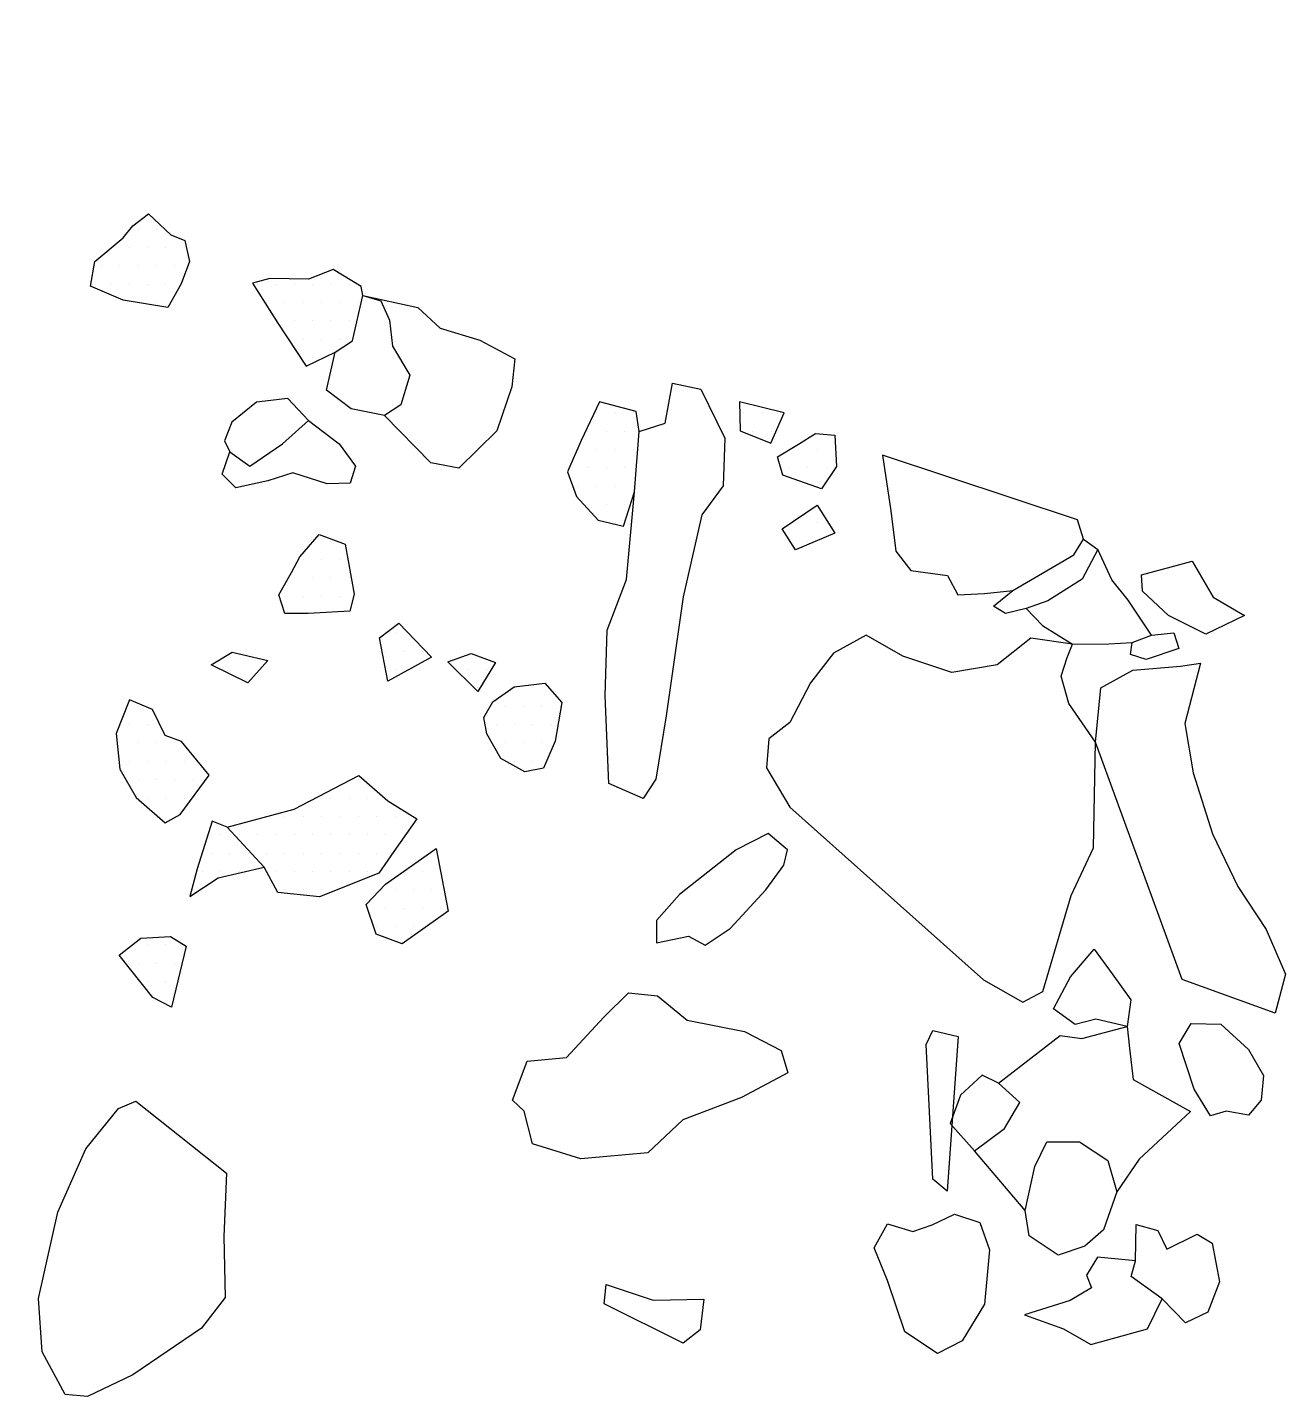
# Model space of a CAD drawing. Header units: metres. Extents: x -8.89 to -5.13, y -12.01 to -9.82.
# Drawn here: x -6.932 to -6.075, y -11.383 to -10.45 of the extents above; entities that cross this region are included whole.
import ezdxf

# ---------------------------------------------------------------- set-up
doc = ezdxf.new("R2010")
doc.units = ezdxf.units.M
doc.header["$LTSCALE"] = 25
doc.header["$MEASUREMENT"] = 0
doc.layers.get('0').update_dxf_attribs({"linetype": 'CONTINUOUS'})
doc.layers.add('STEINE', color=4, linetype='CONTINUOUS')
doc.layers.add('STEINESCHRAFF', color=4, linetype='CONTINUOUS')

# ---------------------------------------------------------------- blocks, each defined once
blk = doc.blocks.new('*X2')
at = {"color": 0}
for p, q in [((-728.75, -1045), (-728.75, -1045)), ((-727.5, -1045), (-727.5, -1045)), ((-729.375, -1046.25), (-729.375, -1046.25)), ((-728.125, -1046.25), (-728.125, -1046.25)), ((-726.875, -1046.25), (-726.875, -1046.25)), ((-728.75, -1047.5), (-728.75, -1047.5)), ((-727.5, -1047.5), (-727.5, -1047.5)), ((-726.25, -1047.5), (-726.25, -1047.5)), ((-729.375, -1048.75), (-729.375, -1048.75)), ((-728.125, -1048.75), (-728.125, -1048.75)), ((-726.875, -1048.75), (-726.875, -1048.75)), ((-728.75, -1050), (-728.75, -1050)), ((-727.5, -1050), (-727.5, -1050)), ((-726.25, -1050), (-726.25, -1050)), ((-729.375, -1051.25), (-729.375, -1051.25)), ((-728.125, -1051.25), (-728.125, -1051.25)), ((-726.875, -1051.25), (-726.875, -1051.25)), ((-728.75, -1052.5), (-728.75, -1052.5)), ((-727.5, -1052.5), (-727.5, -1052.5)), ((-702.5, -1052.5), (-702.5, -1052.5)), ((-701.25, -1052.5), (-701.25, -1052.5)), ((-703.125, -1053.75), (-703.125, -1053.75)), ((-701.875, -1053.75), (-701.875, -1053.75)), ((-700.625, -1053.75), (-700.625, -1053.75)), ((-703.75, -1055), (-703.75, -1055)), ((-702.5, -1055), (-702.5, -1055)), ((-701.25, -1055), (-701.25, -1055)), ((-705.625, -1056.25), (-705.625, -1056.25)), ((-704.375, -1056.25), (-704.375, -1056.25)), ((-703.125, -1056.25), (-703.125, -1056.25)), ((-701.875, -1056.25), (-701.875, -1056.25)), ((-700.625, -1056.25), (-700.625, -1056.25)), ((-726.25, -1057.5), (-726.25, -1057.5)), ((-725, -1057.5), (-725, -1057.5)), ((-723.75, -1057.5), (-723.75, -1057.5)), ((-706.25, -1057.5), (-706.25, -1057.5)), ((-705, -1057.5), (-705, -1057.5)), ((-703.75, -1057.5), (-703.75, -1057.5)), ((-702.5, -1057.5), (-702.5, -1057.5)), ((-726.875, -1058.75), (-726.875, -1058.75)), ((-725.625, -1058.75), (-725.625, -1058.75)), ((-724.375, -1058.75), (-724.375, -1058.75)), ((-723.125, -1058.75), (-723.125, -1058.75)), ((-721.875, -1058.75), (-721.875, -1058.75)), ((-706.875, -1058.75), (-706.875, -1058.75)), ((-705.625, -1058.75), (-705.625, -1058.75)), ((-685.625, -1058.75), (-685.625, -1058.75)), ((-684.375, -1058.75), (-684.375, -1058.75)), ((-728.75, -1060), (-728.75, -1060)), ((-727.5, -1060), (-727.5, -1060)), ((-726.25, -1060), (-726.25, -1060)), ((-725, -1060), (-725, -1060)), ((-723.75, -1060), (-723.75, -1060)), ((-722.5, -1060), (-722.5, -1060)), ((-721.25, -1060), (-721.25, -1060)), ((-686.25, -1060), (-686.25, -1060)), ((-685, -1060), (-685, -1060)), ((-683.75, -1060), (-683.75, -1060)), ((-682.5, -1060), (-682.5, -1060)), ((-726.875, -1061.25), (-726.875, -1061.25)), ((-688.125, -1061.25), (-688.125, -1061.25)), ((-686.875, -1061.25), (-686.875, -1061.25)), ((-685.625, -1061.25), (-685.625, -1061.25)), ((-684.375, -1061.25), (-684.375, -1061.25)), ((-683.125, -1061.25), (-683.125, -1061.25)), ((-688.75, -1062.5), (-688.75, -1062.5)), ((-687.5, -1062.5), (-687.5, -1062.5)), ((-686.25, -1062.5), (-686.25, -1062.5)), ((-685, -1062.5), (-685, -1062.5)), ((-683.75, -1062.5), (-683.75, -1062.5)), ((-677.5, -1062.5), (-677.5, -1062.5)), ((-676.25, -1062.5), (-676.25, -1062.5)), ((-675, -1062.5), (-675, -1062.5)), ((-673.75, -1062.5), (-673.75, -1062.5)), ((-672.5, -1062.5), (-672.5, -1062.5)), ((-671.25, -1062.5), (-671.25, -1062.5)), ((-685.625, -1063.75), (-685.625, -1063.75)), ((-684.375, -1063.75), (-684.375, -1063.75)), ((-676.875, -1063.75), (-676.875, -1063.75)), ((-675.625, -1063.75), (-675.625, -1063.75)), ((-674.375, -1063.75), (-674.375, -1063.75)), ((-673.125, -1063.75), (-673.125, -1063.75)), ((-671.875, -1063.75), (-671.875, -1063.75)), ((-670.625, -1063.75), (-670.625, -1063.75)), ((-675, -1065), (-675, -1065)), ((-673.75, -1065), (-673.75, -1065)), ((-672.5, -1065), (-672.5, -1065)), ((-671.25, -1065), (-671.25, -1065)), ((-674.375, -1066.25), (-674.375, -1066.25)), ((-673.125, -1066.25), (-673.125, -1066.25)), ((-671.875, -1066.25), (-671.875, -1066.25)), ((-673.75, -1067.5), (-673.75, -1067.5)), ((-654.375, -1071.25), (-654.375, -1071.25)), ((-653.125, -1071.25), (-653.125, -1071.25)), ((-651.875, -1071.25), (-651.875, -1071.25)), ((-644.375, -1071.25), (-644.375, -1071.25)), ((-643.125, -1071.25), (-643.125, -1071.25)), ((-641.875, -1071.25), (-641.875, -1071.25)), ((-655, -1072.5), (-655, -1072.5)), ((-653.75, -1072.5), (-653.75, -1072.5)), ((-652.5, -1072.5), (-652.5, -1072.5)), ((-643.75, -1072.5), (-643.75, -1072.5)), ((-642.5, -1072.5), (-642.5, -1072.5)), ((-703.125, -1073.75), (-703.125, -1073.75)), ((-701.875, -1073.75), (-701.875, -1073.75)), ((-655.625, -1073.75), (-655.625, -1073.75)), ((-654.375, -1073.75), (-654.375, -1073.75)), ((-653.125, -1073.75), (-653.125, -1073.75)), ((-651.875, -1073.75), (-651.875, -1073.75)), ((-640.625, -1073.75), (-640.625, -1073.75)), ((-639.375, -1073.75), (-639.375, -1073.75)), ((-638.125, -1073.75), (-638.125, -1073.75)), ((-703.75, -1075), (-703.75, -1075)), ((-702.5, -1075), (-702.5, -1075)), ((-656.25, -1075), (-656.25, -1075)), ((-655, -1075), (-655, -1075)), ((-653.75, -1075), (-653.75, -1075)), ((-652.5, -1075), (-652.5, -1075)), ((-641.25, -1075), (-641.25, -1075)), ((-640, -1075), (-640, -1075)), ((-638.75, -1075), (-638.75, -1075)), ((-703.125, -1076.25), (-703.125, -1076.25)), ((-655.625, -1076.25), (-655.625, -1076.25)), ((-654.375, -1076.25), (-654.375, -1076.25)), ((-653.125, -1076.25), (-653.125, -1076.25)), ((-651.875, -1076.25), (-651.875, -1076.25)), ((-639.375, -1076.25), (-639.375, -1076.25)), ((-655, -1077.5), (-655, -1077.5)), ((-653.75, -1077.5), (-653.75, -1077.5)), ((-652.5, -1077.5), (-652.5, -1077.5)), ((-653.125, -1078.75), (-653.125, -1078.75)), ((-640.625, -1078.75), (-640.625, -1078.75)), ((-639.375, -1078.75), (-639.375, -1078.75)), ((-672.5, -1080), (-672.5, -1080)), ((-640, -1080), (-640, -1080)), ((-674.375, -1081.25), (-674.375, -1081.25)), ((-673.125, -1081.25), (-673.125, -1081.25)), ((-671.875, -1081.25), (-671.875, -1081.25)), ((-675, -1082.5), (-675, -1082.5)), ((-673.75, -1082.5), (-673.75, -1082.5)), ((-672.5, -1082.5), (-672.5, -1082.5)), ((-671.25, -1082.5), (-671.25, -1082.5)), ((-675.625, -1083.75), (-675.625, -1083.75)), ((-674.375, -1083.75), (-674.375, -1083.75)), ((-673.125, -1083.75), (-673.125, -1083.75)), ((-671.875, -1083.75), (-671.875, -1083.75)), ((-668.125, -1086.25), (-668.125, -1086.25)), ((-668.75, -1087.5), (-668.75, -1087.5)), ((-667.5, -1087.5), (-667.5, -1087.5)), ((-666.25, -1087.5), (-666.25, -1087.5)), ((-719.375, -1088.75), (-719.375, -1088.75)), ((-718.125, -1088.75), (-718.125, -1088.75)), ((-716.875, -1088.75), (-716.875, -1088.75)), ((-668.125, -1088.75), (-668.125, -1088.75)), ((-663.125, -1088.75), (-663.125, -1088.75)), ((-661.875, -1088.75), (-661.875, -1088.75)), ((-721.25, -1090), (-721.25, -1090)), ((-720, -1090), (-720, -1090)), ((-718.75, -1090), (-718.75, -1090)), ((-717.5, -1090), (-717.5, -1090)), ((-716.25, -1090), (-716.25, -1090)), ((-662.5, -1090), (-662.5, -1090)), ((-660, -1090), (-660, -1090)), ((-658.75, -1090), (-658.75, -1090)), ((-721.875, -1091.25), (-721.875, -1091.25)), ((-720.625, -1091.25), (-720.625, -1091.25)), ((-719.375, -1091.25), (-719.375, -1091.25)), ((-718.125, -1091.25), (-718.125, -1091.25)), ((-716.875, -1091.25), (-716.875, -1091.25)), ((-685.625, -1091.25), (-685.625, -1091.25)), ((-660.625, -1091.25), (-660.625, -1091.25)), ((-659.375, -1091.25), (-659.375, -1091.25)), ((-658.125, -1091.25), (-658.125, -1091.25)), ((-656.875, -1091.25), (-656.875, -1091.25)), ((-721.25, -1092.5), (-721.25, -1092.5)), ((-720, -1092.5), (-720, -1092.5)), ((-686.25, -1092.5), (-686.25, -1092.5)), ((-685, -1092.5), (-685, -1092.5)), ((-661.25, -1092.5), (-661.25, -1092.5)), ((-660, -1092.5), (-660, -1092.5)), ((-658.75, -1092.5), (-658.75, -1092.5)), ((-657.5, -1092.5), (-657.5, -1092.5)), ((-686.875, -1093.75), (-686.875, -1093.75)), ((-685.625, -1093.75), (-685.625, -1093.75)), ((-684.375, -1093.75), (-684.375, -1093.75)), ((-683.125, -1093.75), (-683.125, -1093.75)), ((-660.625, -1093.75), (-660.625, -1093.75)), ((-659.375, -1093.75), (-659.375, -1093.75)), ((-658.125, -1093.75), (-658.125, -1093.75)), ((-686.25, -1095), (-686.25, -1095)), ((-685, -1095), (-685, -1095)), ((-683.75, -1095), (-683.75, -1095)), ((-682.5, -1095), (-682.5, -1095)), ((-660, -1095), (-660, -1095)), ((-658.75, -1095), (-658.75, -1095)), ((-685.625, -1096.25), (-685.625, -1096.25)), ((-684.375, -1096.25), (-684.375, -1096.25)), ((-683.125, -1096.25), (-683.125, -1096.25)), ((-681.875, -1096.25), (-681.875, -1096.25)), ((-670.625, -1096.25), (-670.625, -1096.25)), ((-685, -1097.5), (-685, -1097.5)), ((-683.75, -1097.5), (-683.75, -1097.5)), ((-682.5, -1097.5), (-682.5, -1097.5)), ((-672.5, -1097.5), (-672.5, -1097.5)), ((-671.25, -1097.5), (-671.25, -1097.5)), ((-670, -1097.5), (-670, -1097.5)), ((-683.125, -1098.75), (-683.125, -1098.75)), ((-675.625, -1098.75), (-675.625, -1098.75)), ((-674.375, -1098.75), (-674.375, -1098.75)), ((-673.125, -1098.75), (-673.125, -1098.75)), ((-671.875, -1098.75), (-671.875, -1098.75)), ((-670.625, -1098.75), (-670.625, -1098.75)), ((-669.375, -1098.75), (-669.375, -1098.75)), ((-668.125, -1098.75), (-668.125, -1098.75)), ((-680, -1100), (-680, -1100)), ((-678.75, -1100), (-678.75, -1100)), ((-677.5, -1100), (-677.5, -1100)), ((-676.25, -1100), (-676.25, -1100)), ((-675, -1100), (-675, -1100)), ((-673.75, -1100), (-673.75, -1100)), ((-672.5, -1100), (-672.5, -1100)), ((-671.25, -1100), (-671.25, -1100)), ((-670, -1100), (-670, -1100)), ((-668.75, -1100), (-668.75, -1100)), ((-667.5, -1100), (-667.5, -1100)), ((-680.625, -1101.25), (-680.625, -1101.25)), ((-679.375, -1101.25), (-679.375, -1101.25)), ((-678.125, -1101.25), (-678.125, -1101.25)), ((-676.875, -1101.25), (-676.875, -1101.25)), ((-675.625, -1101.25), (-675.625, -1101.25)), ((-674.375, -1101.25), (-674.375, -1101.25)), ((-673.125, -1101.25), (-673.125, -1101.25)), ((-671.875, -1101.25), (-671.875, -1101.25)), ((-670.625, -1101.25), (-670.625, -1101.25)), ((-669.375, -1101.25), (-669.375, -1101.25)), ((-665.625, -1101.25), (-665.625, -1101.25)), ((-681.25, -1102.5), (-681.25, -1102.5)), ((-680, -1102.5), (-680, -1102.5)), ((-678.75, -1102.5), (-678.75, -1102.5)), ((-676.25, -1102.5), (-676.25, -1102.5)), ((-675, -1102.5), (-675, -1102.5)), ((-673.75, -1102.5), (-673.75, -1102.5)), ((-672.5, -1102.5), (-672.5, -1102.5)), ((-671.25, -1102.5), (-671.25, -1102.5)), ((-670, -1102.5), (-670, -1102.5)), ((-667.5, -1102.5), (-667.5, -1102.5)), ((-666.25, -1102.5), (-666.25, -1102.5)), ((-681.875, -1103.75), (-681.875, -1103.75)), ((-675.625, -1103.75), (-675.625, -1103.75)), ((-674.375, -1103.75), (-674.375, -1103.75)), ((-673.125, -1103.75), (-673.125, -1103.75)), ((-668.125, -1103.75), (-668.125, -1103.75)), ((-666.875, -1103.75), (-666.875, -1103.75)), ((-665.625, -1103.75), (-665.625, -1103.75)), ((-670, -1105), (-670, -1105)), ((-668.75, -1105), (-668.75, -1105)), ((-667.5, -1105), (-667.5, -1105)), ((-666.25, -1105), (-666.25, -1105)), ((-665, -1105), (-665, -1105)), ((-669.375, -1106.25), (-669.375, -1106.25)), ((-668.125, -1106.25), (-668.125, -1106.25)), ((-666.875, -1106.25), (-666.875, -1106.25)), ((-685, -1107.5), (-685, -1107.5)), ((-683.75, -1107.5), (-683.75, -1107.5)), ((-685.625, -1108.75), (-685.625, -1108.75)), ((-684.375, -1108.75), (-684.375, -1108.75)), ((-683.125, -1108.75), (-683.125, -1108.75)), ((-685, -1110), (-685, -1110)), ((-683.75, -1110), (-683.75, -1110))]:
    blk.add_line(p, q, dxfattribs=at)

msp = doc.modelspace()

# ---------------------------------------------------------------- linework, layer by layer
at = {"layer": 'STEINE'}
msp.add_lwpolyline([(-6.84932, -10.57704), (-6.83409, -10.59123), (-6.82445, -10.59528), (-6.8214, -10.60947), (-6.82696, -10.62469), (-6.83608, -10.64092), (-6.8665, -10.63588), (-6.88882, -10.62626), (-6.88579, -10.60953), (-6.86654, -10.59328), (-6.85996, -10.58517)], close=True, dxfattribs=at)
for points in [[(-6.70324, -10.63269), (-6.70426, -10.62661), (-6.72353, -10.61496), (-6.74026, -10.62157), (-6.76663, -10.62109), (-6.77829, -10.62414), (-6.76102, -10.6515), (-6.74173, -10.6809), (-6.72196, -10.67124), (-6.71031, -10.66363), (-6.70324, -10.63269), (-6.69107, -10.63623), (-6.68497, -10.64941), (-6.68293, -10.66715), (-6.67125, -10.68692), (-6.67731, -10.70721), (-6.68846, -10.71431), (-6.71128, -10.70977), (-6.72803, -10.69711), (-6.72196, -10.67124)], [(-6.70324, -10.63269), (-6.66571, -10.64077), (-6.65049, -10.65496), (-6.6236, -10.66305), (-6.59976, -10.6757), (-6.60177, -10.69497), (-6.61189, -10.7249), (-6.63773, -10.75027), (-6.657, -10.74674), (-6.68846, -10.71431)], [(-6.51504, -10.72532), (-6.4973, -10.71973), (-6.49225, -10.69234), (-6.47298, -10.69638), (-6.45673, -10.72983), (-6.45771, -10.76229), (-6.4724, -10.78207), (-6.48503, -10.83786), (-6.49662, -10.919), (-6.50368, -10.9621), (-6.51229, -10.97529), (-6.53563, -10.96517), (-6.53821, -10.90534), (-6.53673, -10.86072), (-6.52358, -10.82623), (-6.51805, -10.76639)], [(-6.74018, -10.71791), (-6.75439, -10.70271), (-6.77568, -10.70526), (-6.7924, -10.71897), (-6.79746, -10.73165), (-6.79391, -10.73925), (-6.78021, -10.74887), (-6.75791, -10.73364), (-6.74018, -10.71791)], [(-6.51504, -10.72532), (-6.51708, -10.71163), (-6.54193, -10.70506), (-6.55459, -10.73144), (-6.5637, -10.75274), (-6.5576, -10.76947), (-6.54288, -10.78568), (-6.52564, -10.78972), (-6.51805, -10.76639), (-6.51504, -10.72532)], [(-6.44661, -10.70498), (-6.44608, -10.72475), (-6.42529, -10.73336), (-6.41618, -10.71256), (-6.44661, -10.70498)], [(-6.74018, -10.71791), (-6.71938, -10.73361), (-6.70821, -10.74881), (-6.71175, -10.76048), (-6.72747, -10.761), (-6.7508, -10.75341), (-6.76803, -10.759), (-6.78983, -10.76359), (-6.79896, -10.75447), (-6.79391, -10.73925)], [(-6.39487, -10.72674), (-6.38169, -10.72774), (-6.38065, -10.74904), (-6.39078, -10.76426), (-6.41716, -10.75515), (-6.42072, -10.74248), (-6.40653, -10.73385), (-6.39487, -10.72674)], [(-6.34922, -10.7414), (-6.34361, -10.77943), (-6.34004, -10.8068), (-6.32989, -10.81998), (-6.30504, -10.82351), (-6.29793, -10.83668), (-6.27968, -10.83565), (-6.26041, -10.83361), (-6.21885, -10.80923), (-6.21227, -10.79858), (-6.21634, -10.7854), (-6.34922, -10.7414)], [(-6.41763, -10.79166), (-6.39382, -10.77541), (-6.38163, -10.79467), (-6.40849, -10.80585), (-6.41763, -10.79166)], [(-6.74618, -10.8107), (-6.73301, -10.79548), (-6.71526, -10.80206), (-6.70915, -10.83602), (-6.71218, -10.84769), (-6.74057, -10.84923), (-6.75629, -10.84925), (-6.76036, -10.83658), (-6.75175, -10.82136), (-6.74618, -10.8107)], [(-6.21227, -10.79858), (-6.20263, -10.80567), (-6.21326, -10.82596), (-6.23657, -10.84069), (-6.25127, -10.84577), (-6.26547, -10.84933), (-6.27359, -10.84427), (-6.26041, -10.83361)], [(-6.25127, -10.84577), (-6.24011, -10.85742), (-6.21982, -10.87008), (-6.19497, -10.87006), (-6.17925, -10.86903), (-6.16607, -10.86395), (-6.18181, -10.84013), (-6.19298, -10.82645), (-6.20263, -10.80567)], [(-6.13823, -10.81373), (-6.12401, -10.83805), (-6.1027, -10.85071), (-6.12906, -10.86341), (-6.15442, -10.85076), (-6.17218, -10.83404), (-6.1727, -10.82289), (-6.13823, -10.81373)], [(-6.69188, -10.86592), (-6.67871, -10.85577), (-6.65638, -10.87908), (-6.68628, -10.89533), (-6.69188, -10.86592)], [(-6.20404, -10.937), (-6.22232, -10.91065), (-6.2274, -10.89189), (-6.22336, -10.87921), (-6.21982, -10.87008), (-6.24821, -10.86605), (-6.27102, -10.88432), (-6.30194, -10.88942), (-6.33542, -10.87829), (-6.36027, -10.86412), (-6.38257, -10.87631), (-6.39827, -10.8966), (-6.41245, -10.92349), (-6.42664, -10.93465), (-6.42814, -10.95443), (-6.4124, -10.98129), (-6.28046, -11.09881), (-6.25358, -11.114), (-6.23989, -11.10689), (-6.22068, -11.04146), (-6.2055, -11.009), (-6.20404, -10.937)], [(-6.16607, -10.86395), (-6.15086, -10.86242), (-6.14731, -10.87306), (-6.14731, -10.87306), (-6.16961, -10.88069), (-6.18026, -10.87715), (-6.17925, -10.86903)], [(-6.80646, -10.88428), (-6.79227, -10.87565), (-6.76793, -10.8812), (-6.7816, -10.89642), (-6.80646, -10.88428)], [(-6.64522, -10.88211), (-6.62951, -10.87652), (-6.61277, -10.88259), (-6.62492, -10.90237), (-6.64522, -10.88211)], [(-6.13259, -10.88319), (-6.14321, -10.92427), (-6.1376, -10.95773), (-6.12438, -10.9993), (-6.10711, -11.03528), (-6.08782, -11.06467), (-6.07461, -11.09509), (-6.08168, -11.12146), (-6.14508, -11.0987), (-6.20404, -10.937), (-6.20052, -10.89998), (-6.17873, -10.88779), (-6.14628, -10.88523), (-6.13259, -10.88319)], [(-6.61477, -10.90946), (-6.60008, -10.89931), (-6.60008, -10.89931), (-6.57929, -10.89676), (-6.56762, -10.90993), (-6.57216, -10.9363), (-6.58025, -10.95456), (-6.59293, -10.95711), (-6.60916, -10.948), (-6.61881, -10.93127), (-6.62085, -10.92012), (-6.61477, -10.90946)], [(-6.80791, -10.95932), (-6.8267, -10.93652), (-6.83785, -10.93247), (-6.84649, -10.91473), (-6.86221, -10.90816), (-6.87132, -10.93098), (-6.86876, -10.95532), (-6.85759, -10.97458), (-6.8378, -10.9918), (-6.82767, -10.98621), (-6.80791, -10.95932)], [(-6.79571, -10.9948), (-6.75009, -10.9826), (-6.706, -10.95974), (-6.68621, -10.97696), (-6.66642, -10.98912), (-6.68212, -11.01144), (-6.69225, -11.02615), (-6.7328, -11.04241), (-6.7612, -11.03939), (-6.77034, -11.02216), (-6.79571, -10.9948)], [(-6.79571, -10.9948), (-6.80586, -10.99076), (-6.81597, -11.02322), (-6.82103, -11.04198), (-6.80177, -11.02929), (-6.77034, -11.02216)], [(-6.41642, -11.02084), (-6.41389, -11.01019), (-6.42709, -10.99905), (-6.44888, -11.01022), (-6.48739, -11.04068), (-6.50309, -11.05844), (-6.50308, -11.07365), (-6.48128, -11.06907), (-6.47012, -11.07514), (-6.45289, -11.06397), (-6.42858, -11.03759), (-6.41642, -11.02084)], [(-6.65322, -11.00939), (-6.64507, -11.05197), (-6.67649, -11.07431), (-6.69424, -11.06773), (-6.70085, -11.04746), (-6.68768, -11.03375), (-6.65322, -11.00939)], [(-6.86916, -11.08208), (-6.85447, -11.07041), (-6.83419, -11.06937), (-6.82353, -11.07596), (-6.83364, -11.11754), (-6.84632, -11.11096), (-6.86916, -11.08208)], [(-6.21807, -11.12918), (-6.23279, -11.11855), (-6.22114, -11.09673), (-6.20493, -11.07796), (-6.19275, -11.09468), (-6.18006, -11.11242), (-6.18258, -11.13067), (-6.20388, -11.12562), (-6.21807, -11.12918)], [(-6.59124, -11.15435), (-6.56437, -11.15179), (-6.53904, -11.12439), (-6.52232, -11.10764), (-6.50254, -11.10965), (-6.48225, -11.12637), (-6.4432, -11.13394), (-6.41834, -11.1471), (-6.41376, -11.16231), (-6.44519, -11.17907), (-6.48523, -11.19431), (-6.50904, -11.21664), (-6.55467, -11.22074), (-6.58764, -11.21063), (-6.59324, -11.18832), (-6.60136, -11.18072), (-6.59124, -11.15435)], [(-6.31947, -11.14296), (-6.31491, -11.13332), (-6.31491, -11.13332), (-6.29767, -11.13736), (-6.30519, -11.24283), (-6.31483, -11.23473), (-6.31947, -11.14296)], [(-6.27026, -11.16928), (-6.22821, -11.1368)], [(-6.22821, -11.1368), (-6.2135, -11.13881), (-6.18258, -11.13067), (-6.18104, -11.14537), (-6.17849, -11.16667), (-6.13943, -11.18844), (-6.13943, -11.18844), (-6.17439, -11.22092), (-6.18958, -11.24324)], [(-6.14707, -11.1423), (-6.13897, -11.12861), (-6.11869, -11.1291), (-6.09991, -11.14632), (-6.08976, -11.16406), (-6.09127, -11.18079), (-6.09988, -11.19094), (-6.11509, -11.18842), (-6.12574, -11.19147), (-6.13691, -11.17322), (-6.14707, -11.1423)], [(-6.27026, -11.16928), (-6.28142, -11.16372), (-6.29612, -11.17742), (-6.3032, -11.19669), (-6.28645, -11.21544), (-6.28645, -11.21544), (-6.26618, -11.20021), (-6.25555, -11.18245), (-6.27026, -11.16928)], [(-6.85792, -11.18145), (-6.79602, -11.23058), (-6.79801, -11.27368), (-6.79696, -11.31526), (-6.81317, -11.33606), (-6.85979, -11.36805), (-6.89071, -11.38278), (-6.90592, -11.38127), (-6.92166, -11.35238), (-6.92423, -11.31588), (-6.9111, -11.25705), (-6.89187, -11.21393), (-6.86958, -11.18653), (-6.85792, -11.18145)], [(-6.25193, -11.25597), (-6.24537, -11.22605), (-6.23727, -11.20931), (-6.21496, -11.20929), (-6.19568, -11.22195), (-6.18958, -11.24324), (-6.19868, -11.26911), (-6.21135, -11.28028), (-6.2296, -11.28638), (-6.24938, -11.27321), (-6.25193, -11.25597)], [(-6.25193, -11.25597), (-6.28645, -11.21544)], [(-6.31483, -11.23473), (-6.31483, -11.23473), (-6.31483, -11.23473), (-6.31483, -11.23473), (-6.31483, -11.23473), (-6.31483, -11.23473), (-6.31483, -11.23473), (-6.31483, -11.23473), (-6.31483, -11.23473)], [(-6.34573, -11.26518), (-6.32849, -11.27024), (-6.31531, -11.26566), (-6.3001, -11.25855), (-6.28286, -11.26411), (-6.27625, -11.28287), (-6.27977, -11.31988), (-6.29496, -11.34474), (-6.31168, -11.35338), (-6.33401, -11.33869), (-6.3457, -11.30372), (-6.35484, -11.28141), (-6.34573, -11.26518)], [(-6.17686, -11.29039), (-6.17638, -11.26554), (-6.16167, -11.26958), (-6.15557, -11.28226), (-6.13479, -11.2721), (-6.12465, -11.27817), (-6.11955, -11.30453), (-6.12765, -11.32533), (-6.14285, -11.33244), (-6.15859, -11.31623)], [(-6.25238, -11.32696), (-6.22601, -11.33657), (-6.20724, -11.3472), (-6.16871, -11.33652), (-6.15859, -11.31623), (-6.1799, -11.30104), (-6.17686, -11.29039), (-6.20272, -11.28787), (-6.21032, -11.30005), (-6.20676, -11.30867), (-6.22146, -11.3173), (-6.25238, -11.32696)], [(-6.53736, -11.30642), (-6.50541, -11.31704), (-6.47093, -11.3165), (-6.47344, -11.33729), (-6.4851, -11.34643), (-6.53887, -11.3196), (-6.53736, -11.30642)]]:
    msp.add_lwpolyline(points, dxfattribs=at)

# ---------------------------------------------------------------- block references
at = {"layer": 'STEINESCHRAFF', "xscale": 0.01, "yscale": 0.01, "zscale": 0.01}
msp.add_blockref('*X2', (0, 0), dxfattribs=at)

doc.saveas('drawing.dxf')
